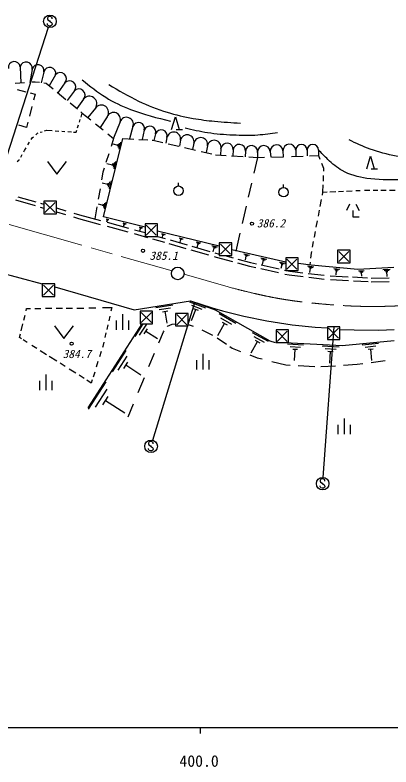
# Model space of a CAD drawing. Units: millimetres, scale not verified. Extents: x 40000 to 680000, y 20000 to 380000.
# Drawn here: x 438647 to 498280, y 198715 to 318070 of the extents above; entities that cross this region are included whole.
import ezdxf
from ezdxf.enums import TextEntityAlignment as Align

# ---------------------------------------------------------------- set-up
doc = ezdxf.new("R2010")
doc.units = ezdxf.units.MM
doc.header["$LTSCALE"] = 1000
doc.linetypes.add('CHAIN', pattern=[18.5, 12, -1.5, 3.5, -1.5])
for name, color, linetype, lineweight in [('M-BGD', 7, 'Continuous', 25), ('M-BMK', 2, 'CHAIN', 13), ('M-BMK-SRVR', 3, 'Continuous', 25), ('M-STR-STRC', 7, 'Continuous', 25), ('M-TTL-BAND', 7, 'Continuous', 25)]:
    doc.layers.add(name, color=color, linetype=linetype, lineweight=lineweight)
doc.styles.add('ＭＳ ゴシック', font='')
doc.styles.get('ＭＳ ゴシック').set_extended_font_data('MS Gothic')

msp = doc.modelspace()

# ---------------------------------------------------------------- linework, layer by layer
at = {"layer": 'M-BGD'}
for p, q in [((439482, 309871), (439572, 307280)), ((441349, 309446), (440975, 307372)), ((443216, 309020), (442815, 307305)), ((445083, 308595), (444047, 306828)), ((440130, 307317), (438684, 307221)), ((441813, 307428), (441374, 307399)), ((442550, 307337), (441813, 307428)), ((443581, 307211), (443232, 307253)), ((444672, 306316), (443581, 307211)), ((446559, 307301), (445414, 305708)), ((438977, 306251), (440341, 305903)), ((441037, 305725), (441849, 305518)), ((446729, 304629), (445315, 305789)), ((448035, 306007), (446907, 304484)), ((441849, 305518), (441595, 304557)), ((449511, 304714), (448428, 303237)), ((441322, 303526), (440919, 302002)), ((448559, 303129), (447405, 304076)), ((451386, 303307), (450206, 301786)), ((449318, 302507), (449092, 302693)), ((449118, 301880), (449318, 302507)), ((449318, 302507), (450652, 301423)), ((440671, 301062), (440451, 300231)), ((448857, 301060), (448986, 301464)), ((451419, 300800), (452610, 299832)), ((453262, 301900), (452136, 300218)), ((455307, 301132), (454247, 298502)), ((463488, 299891), (464088, 301891)), ((464088, 301891), (464688, 299891)), ((440451, 300231), (439245, 300581)), ((443323, 299676), (443664, 299788)), ((443664, 299788), (444545, 299729)), ((445014, 299697), (445574, 299659)), ((446085, 299625), (446557, 299593)), ((448351, 299471), (448447, 299775)), ((448572, 300164), (448718, 300624)), ((457352, 300364), (456815, 298397)), ((459149, 299782), (458813, 298289)), ((464188, 299891), (465188, 299891)), ((441219, 298340), (441346, 298554)), ((441346, 298554), (441564, 298747)), ((441933, 299073), (442196, 299305)), ((442196, 299305), (442333, 299350)), ((442642, 299452), (442927, 299546)), ((447011, 299562), (447591, 299523)), ((447931, 299500), (448351, 299471)), ((452668, 286035), (455740, 298456)), ((453348, 299232), (454282, 298473)), ((454282, 298473), (453886, 297221)), ((455740, 298456), (457481, 298361)), ((460946, 299200), (460682, 298170)), ((462744, 298618), (462582, 297729)), ((440689, 297445), (440952, 297889)), ((454165, 297618), (454935, 297428)), ((454975, 297588), (454895, 297258)), ((455185, 297748), (455015, 297028)), ((455395, 297898), (455125, 296798)), ((458286, 298318), (459728, 298240)), ((460392, 298204), (460578, 298194)), ((460578, 298194), (462097, 297842)), ((462921, 297651), (464654, 297249)), ((464886, 298182), (464713, 297236)), ((467029, 297746), (466815, 296748)), ((469171, 297309), (468971, 296249)), ((440032, 296336), (440161, 296553)), ((440161, 296553), (440423, 296995)), ((453505, 296020), (453074, 294660)), ((465515, 297050), (467290, 296638)), ((468187, 296430), (469842, 296047)), ((471314, 296873), (471216, 295853)), ((473250, 296673), (473206, 295717)), ((475186, 296474), (475157, 295583)), ((477123, 296274), (477135, 295449)), ((479137, 296387), (479223, 295520)), ((481151, 296500), (481195, 295586)), ((483166, 296613), (483182, 295653)), ((484976, 296613), (484983, 295714)), ((486787, 296613), (486764, 295774)), ((438984, 294823), (439294, 295101)), ((439294, 295101), (439305, 295119)), ((439547, 295526), (439776, 295908)), ((454645, 294848), (454335, 293588)), ((470449, 295906), (472138, 295790)), ((472959, 295734), (474853, 295604)), ((475729, 295544), (477117, 295448)), ((477117, 295448), (476535, 292955)), ((477117, 295448), (478215, 295486)), ((479384, 295525), (481237, 295588)), ((482495, 295630), (484371, 295693)), ((485334, 295726), (486792, 295775)), ((486792, 295775), (487011, 295210)), ((494443, 293674), (495043, 295674)), ((495043, 295674), (495643, 293674)), ((443800, 294805), (445300, 292805)), ((445300, 292805), (446800, 294805)), ((452793, 293771), (452594, 293144)), ((453225, 294528), (454115, 294308)), ((454155, 294498), (454065, 294118)), ((454405, 294678), (454205, 293858)), ((487267, 294548), (487577, 293749)), ((487577, 293749), (487560, 293282)), ((495143, 293674), (496143, 293674)), ((452594, 293144), (452375, 291890)), ((487538, 292618), (487506, 291709)), ((452455, 291438), (453345, 291218)), ((453385, 291408), (453295, 291028)), ((453635, 291588), (453435, 290758)), ((453875, 291758), (453565, 290488)), ((464580, 290932), (464580, 291432)), ((476163, 291361), (475650, 289164)), ((452127, 290472), (451840, 288830)), ((481241, 290692), (481241, 291192)), ((487485, 291108), (487446, 289957)), ((488573, 290009), (489533, 290053)), ((489973, 290073), (490763, 290109)), ((491250, 290132), (492104, 290171)), ((492727, 290199), (493419, 290231)), ((494075, 290261), (494571, 290284)), ((494571, 290284), (494908, 290284)), ((495444, 290284), (496223, 290284)), ((496700, 290284), (497527, 290284)), ((498072, 290284), (498948, 290284)), ((439078, 289239), (441962, 288398)), ((487446, 289957), (487352, 289472)), ((487446, 289957), (488155, 289990)), ((438730, 288715), (441817, 287815)), ((442699, 288183), (443203, 288036)), ((443203, 288524), (443203, 286524)), ((445203, 288524), (443203, 288524)), ((443393, 288324), (444993, 286724)), ((444993, 288324), (443393, 286724)), ((445203, 286524), (445203, 288524)), ((451845, 288078), (452585, 287898)), ((452625, 288058), (452545, 287738)), ((452835, 288208), (452655, 287518)), ((453035, 288348), (452765, 287288)), ((475309, 287706), (474672, 284976)), ((487219, 288779), (487006, 287673)), ((491714, 288062), (491214, 287062)), ((492714, 288062), (493214, 287062)), ((442655, 287571), (443203, 287411)), ((443203, 286524), (445203, 286524)), ((445203, 287445), (446685, 287006)), ((445203, 286819), (446675, 286383)), ((447959, 286629), (448896, 286352)), ((451631, 287633), (451294, 285700)), ((486899, 287121), (486708, 286129)), ((492214, 287062), (492214, 286062)), ((447918, 286015), (448732, 285774)), ((448732, 285774), (452156, 284844)), ((448896, 286352), (452199, 285454)), ((459267, 284401), (452668, 286035)), ((453105, 285718), (453535, 285618)), ((453165, 285638), (453445, 285578)), ((453215, 285248), (453295, 285548)), ((453225, 285558), (453355, 285528)), ((486564, 285380), (486374, 284392)), ((492214, 286062), (493214, 286062)), ((453246, 284548), (456561, 283646)), ((453251, 285168), (456626, 284251)), ((455725, 285068), (456285, 284928)), ((455805, 284968), (456165, 284868)), ((455865, 284438), (455965, 284838)), ((455875, 284858), (456045, 284808)), ((458325, 284428), (458855, 284298)), ((458395, 284328), (458745, 284238)), ((458455, 283828), (458545, 284198)), ((458465, 284218), (458625, 284178)), ((459267, 284935), (459267, 282935)), ((461267, 284935), (459267, 284935)), ((459457, 284735), (461057, 283135)), ((461057, 284735), (459457, 283135)), ((461267, 282935), (461267, 284935)), ((457519, 283386), (459674, 282767)), ((457599, 283986), (459267, 283533)), ((459267, 282935), (461267, 282935)), ((471054, 281393), (461267, 283747)), ((461267, 282934), (462456, 282593)), ((461865, 283398), (462445, 283258)), ((461945, 283288), (462325, 283198)), ((462015, 282748), (462115, 283158)), ((462025, 283178), (462195, 283138)), ((474311, 283429), (473652, 280609)), ((486241, 283706), (486073, 282832)), ((460441, 282547), (462333, 282003)), ((463069, 281792), (465758, 281020)), ((463253, 282364), (465935, 281593)), ((464685, 282718), (465335, 282568)), ((464775, 282598), (465205, 282498)), ((464855, 281998), (464965, 282458)), ((464865, 282478), (465065, 282428)), ((467355, 282078), (468135, 281898)), ((467465, 281928), (467975, 281818)), ((467555, 281208), (467685, 281758)), ((467565, 281778), (467805, 281728)), ((471054, 281888), (471054, 279888)), ((473054, 281888), (471054, 281888)), ((471244, 281688), (472844, 280088)), ((472844, 281688), (471244, 280088)), ((473054, 279888), (473054, 281888)), ((485947, 282130), (485780, 281201)), ((486073, 282832), (486068, 282801)), ((466558, 280790), (469362, 279985)), ((466684, 281378), (469536, 280559)), ((469865, 281478), (470765, 281258)), ((469995, 281308), (470575, 281168)), ((470095, 280468), (470255, 281098)), ((470115, 281128), (470385, 281068)), ((481583, 278844), (473054, 280805)), ((485658, 280519), (485615, 280282)), ((489811, 280737), (489811, 278737)), ((491811, 280737), (489811, 280737)), ((490001, 280537), (491601, 278937)), ((491601, 280537), (490001, 278937)), ((491811, 278737), (491811, 280737)), ((470214, 279740), (470541, 279646)), ((470340, 280328), (471054, 280123)), ((470541, 279646), (473127, 278945)), ((471054, 279888), (473054, 279888)), ((471942, 279888), (473241, 279536)), ((474003, 279329), (476002, 278787)), ((474965, 280168), (475825, 279968)), ((475085, 280008), (475645, 279878)), ((475195, 279198), (475335, 279808)), ((475205, 279838), (475465, 279778)), ((477625, 279548), (478585, 279328)), ((477765, 279368), (478385, 279228)), ((481583, 279543), (481583, 277543)), ((483583, 279543), (481583, 279543)), ((481773, 279343), (483373, 277743)), ((483373, 279343), (481773, 277743)), ((483583, 277543), (483583, 279543)), ((485615, 280282), (485537, 279487)), ((432523, 278165), (442964, 275399)), ((473927, 278728), (475858, 278204)), ((475858, 278204), (476841, 277985)), ((476002, 278787), (476930, 278580)), ((477676, 278414), (480540, 277775)), ((477885, 278488), (478045, 279158)), ((477895, 279188), (478185, 279128)), ((480615, 278868), (481505, 278658)), ((480745, 278698), (481325, 278568)), ((480855, 277868), (481005, 278498)), ((480865, 278528), (481135, 278468)), ((485615, 278386), (483583, 278648)), ((485065, 278258), (486055, 278128)), ((485473, 278835), (485431, 278410)), ((493002, 277667), (485615, 278386)), ((489811, 278737), (491811, 278737)), ((477614, 277813), (480462, 277177)), ((481392, 277585), (482222, 277400)), ((481460, 276955), (482122, 276807)), ((481583, 277543), (483583, 277543)), ((482222, 277400), (484326, 277157)), ((485171, 277060), (487669, 276771)), ((485225, 278088), (485865, 278008)), ((485375, 277918), (485675, 277878)), ((485435, 277208), (485525, 277898)), ((489205, 277838), (490155, 277748)), ((489355, 277678), (489975, 277618)), ((489505, 277518), (489795, 277488)), ((489585, 276838), (489655, 277508)), ((498763, 277970), (493002, 277667)), ((493145, 277478), (494045, 277518)), ((493315, 277348), (493895, 277378)), ((493475, 277218), (493745, 277238)), ((493645, 276598), (493615, 277228)), ((497015, 277678), (498175, 277738)), ((497225, 277518), (497985, 277558)), ((497435, 277348), (497785, 277368)), ((497655, 276548), (497615, 277358)), ((482122, 276807), (484366, 276548)), ((485268, 276444), (487662, 276168)), ((488652, 276694), (491502, 276533)), ((488699, 276091), (491545, 275930)), ((492162, 276496), (494568, 276359)), ((492363, 275883), (494667, 275753)), ((495145, 275726), (498001, 275782)), ((495156, 276326), (497986, 276381)), ((442964, 275399), (442964, 273399)), ((444964, 275399), (442964, 275399)), ((443154, 275199), (444754, 273599)), ((444754, 275199), (443154, 273599)), ((444964, 273399), (444964, 275399)), ((444964, 274918), (457566, 271292)), ((442964, 273399), (444964, 273399)), ((457566, 271292), (466463, 272726)), ((466335, 272558), (468835, 271618)), ((466463, 272726), (469941, 271598)), ((466463, 272726), (470384, 271250)), ((440390, 271101), (440488, 271503)), ((440488, 271503), (441088, 271506)), ((441802, 271510), (442754, 271514)), ((443498, 271518), (444479, 271523)), ((445163, 271527), (446174, 271532)), ((446769, 271535), (447779, 271540)), ((448434, 271544), (448711, 271545)), ((448711, 271545), (449562, 271563)), ((450366, 271580), (451465, 271604)), ((452508, 271626), (453999, 271658)), ((453999, 271658), (453859, 271057)), ((458478, 271060), (458478, 269060)), ((460478, 271060), (458478, 271060)), ((460478, 269060), (460478, 271060)), ((460975, 271638), (463695, 272078)), ((461515, 271308), (463285, 271598)), ((462055, 270978), (462875, 271108)), ((462775, 269138), (462465, 271048)), ((466635, 272028), (468255, 271408)), ((466645, 269598), (467305, 271348)), ((466925, 271488), (467675, 271198)), ((469941, 271598), (471577, 271119)), ((470384, 271250), (479070, 266359)), ((471577, 271119), (474949, 270281)), ((440032, 269645), (440228, 270444)), ((453682, 270295), (453504, 269533)), ((455706, 270597), (455706, 268097)), ((458668, 270860), (460268, 269260)), ((460268, 270860), (458668, 269260)), ((464105, 270719), (464105, 268719)), ((466105, 270719), (464105, 270719)), ((464295, 270519), (465895, 268919)), ((465895, 270519), (464295, 268919)), ((466105, 268719), (466105, 270719)), ((471005, 270668), (473695, 269158)), ((471255, 270008), (472995, 269018)), ((474949, 270281), (478580, 269523)), ((439620, 267964), (439881, 269029)), ((444894, 268746), (446394, 266746)), ((446394, 266746), (447894, 268746)), ((458764, 269060), (450204, 255745)), ((453360, 268917), (453182, 268150)), ((454706, 269597), (454706, 268097)), ((456706, 268097), (456706, 269597)), ((457705, 267028), (458993, 269031)), ((458415, 267248), (459535, 268988)), ((458478, 269060), (460478, 269060)), ((462764, 268633), (462816, 268707)), ((462816, 268707), (463547, 268981)), ((463547, 268981), (464105, 269073)), ((464105, 268719), (466105, 268719)), ((466105, 268936), (466893, 268697)), ((470835, 267228), (471895, 269108)), ((471495, 269338), (472295, 268878)), ((478580, 269523), (482590, 268905)), ((482590, 268905), (486281, 268525)), ((488191, 268588), (488191, 266588)), ((490191, 268588), (488191, 268588)), ((490191, 266588), (490191, 268588)), ((439350, 266865), (439501, 267481)), ((453061, 267631), (452892, 266907)), ((459115, 267458), (459635, 268258)), ((461255, 266648), (459375, 267858)), ((461446, 266027), (462176, 267793)), ((462176, 267793), (462280, 267941)), ((468290, 268121), (469957, 267239)), ((476285, 267698), (478815, 266278)), ((480049, 268076), (480049, 266076)), ((482049, 268076), (480049, 268076)), ((480239, 267876), (481839, 266276)), ((481839, 267876), (480239, 266276)), ((482049, 266076), (482049, 268076)), ((486281, 268525), (488191, 268426)), ((488381, 268388), (489981, 266788)), ((489981, 268388), (488381, 266788)), ((490191, 268146), (492466, 268087)), ((492466, 268087), (496376, 268067)), ((496376, 268067), (498806, 268146)), ((439685, 266652), (439350, 266865)), ((440575, 266089), (439933, 266495)), ((452720, 266168), (452548, 265431)), ((470725, 266832), (472167, 265834)), ((476125, 264458), (477125, 266228)), ((476515, 267068), (478165, 266148)), ((476745, 266438), (477505, 266018)), ((479070, 266359), (479914, 266076)), ((488191, 266588), (490191, 266588)), ((490567, 265598), (498806, 266417)), ((442090, 265129), (441288, 265637)), ((452548, 265431), (452506, 265298)), ((472719, 265452), (473103, 265187)), ((473103, 265187), (474432, 264682)), ((480049, 266076), (482049, 266076)), ((481424, 266076), (490567, 265598)), ((481865, 265858), (484405, 265718)), ((482295, 265458), (483945, 265368)), ((482715, 265048), (483475, 265008)), ((483005, 263248), (483095, 265028)), ((487385, 265568), (490085, 265418)), ((487835, 265138), (489595, 265038)), ((493705, 265708), (496295, 265968)), ((494195, 265368), (495885, 265538)), ((494685, 265018), (495465, 265098)), ((495255, 263248), (495075, 265058)), ((443629, 264154), (442635, 264784)), ((445275, 263112), (444078, 263870)), ((452302, 264646), (452042, 263819)), ((454085, 261418), (456295, 264838)), ((454985, 261688), (456425, 263918)), ((459887, 262257), (460767, 264388)), ((468425, 264289), (468425, 261789)), ((475906, 264123), (477080, 263678)), ((488285, 264708), (489105, 264658)), ((488595, 262788), (488695, 264688)), ((446593, 262277), (445783, 262790)), ((451802, 263054), (451532, 262195)), ((455885, 261958), (456545, 262988)), ((467425, 263289), (467425, 261789)), ((469425, 261789), (469425, 263289)), ((477080, 263678), (477847, 263484)), ((479370, 263100), (481606, 262535)), ((490760, 262489), (492945, 262626)), ((492945, 262626), (493808, 262750)), ((495130, 262938), (497362, 263257)), ((448265, 261218), (447213, 261884)), ((451282, 261398), (451024, 260576)), ((458615, 260928), (456215, 262478)), ((481606, 262535), (482290, 262501)), ((483583, 262437), (486213, 262306)), ((487139, 262260), (489463, 262407)), ((443514, 261004), (443514, 258504)), ((449603, 260371), (448795, 260882)), ((458196, 258169), (459166, 260515)), ((442514, 260004), (442514, 258504)), ((444514, 258504), (444514, 260004)), ((450735, 259654), (450042, 260093)), ((450285, 255498), (453095, 259868)), ((450892, 260156), (450735, 259654)), ((451435, 255848), (453265, 258688)), ((452575, 256188), (453425, 257498)), ((456055, 254878), (453005, 256848)), ((456598, 254305), (457446, 256357)), ((489853, 253036), (489853, 251536)), ((490853, 254036), (490853, 251536)), ((491853, 251536), (491853, 253036))]:
    msp.add_line(p, q, dxfattribs=at)
for centre, radius in [((464576, 290187), 750), ((481236, 289946), 750), ((476233, 284957), 250), ((458942, 280651), 250), ((447621, 265896), 250)]:
    msp.add_circle(centre, radius, dxfattribs=at)
for centre, radius, start, end in [((438536, 309737), 956, 8.0933, 188.0933), ((440416, 309659), 957, 347.16118, 167.16118), ((442282, 309233), 957, 347.16118, 167.16118), ((444149, 308808), 957, 347.16118, 167.16118), ((445821, 307948), 981, 318.76639, 138.76639), ((447297, 306654), 981, 318.76639, 138.76639), ((448773, 305361), 981, 318.76639, 138.76639), ((450449, 304010), 1172, 323.1301, 143.1301), ((452324, 302604), 1172, 323.1301, 143.1301), ((454284, 301516), 1092, 339.40397, 159.40397), ((456329, 300748), 1092, 339.40397, 159.40397), ((458250, 300073), 945, 342.06471, 162.06471), ((460048, 299491), 945, 342.06471, 162.06471), ((461845, 298909), 945, 342.06471, 162.06471), ((463815, 298400), 1093, 348.48927, 168.48927), ((465957, 297964), 1093, 348.48927, 168.48927), ((468100, 297527), 1093, 348.48927, 168.48927), ((470242, 297091), 1093, 348.48927, 168.48927), ((472282, 296773), 973, 354.11139, 174.11139), ((474218, 296573), 973, 354.11139, 174.11139), ((476154, 296374), 973, 354.11139, 174.11139), ((478130, 296330), 1009, 3.20719, 183.20719), ((480144, 296443), 1009, 3.20719, 183.20719), ((482159, 296556), 1009, 3.20719, 183.20719), ((484071, 296613), 905, 360, 180), ((485881, 296613), 905, 360, 180)]:
    msp.add_arc(centre, radius, start, end, dxfattribs=at)
for points, knots in [([(449301, 307769), (450509, 306799), (451716, 305829), (453025, 305013), (454268, 304238), (455602, 303602), (456973, 303077), (459029, 302288), (461166, 301752), (463304, 301215)], [0, 0, 0, 0, 1, 1, 1, 2, 2, 2, 3, 3, 3, 3]), ([(453547, 307024), (455088, 306111), (456629, 305198), (458239, 304417), (459703, 303707), (461224, 303106), (462782, 302630), (464125, 302219), (465495, 301900), (466879, 301661), (468014, 301466), (469158, 301324), (470305, 301215), (471668, 301085), (473034, 301001), (474401, 300917)], [0, 0, 0, 0, 1, 1, 1, 2, 2, 2, 3, 3, 3, 4, 4, 4, 5, 5, 5, 5]), ([(553847, 304666), (552611, 304133), (551375, 303600), (550115, 303136), (547309, 302103), (544384, 301414), (541509, 300572), (539307, 299927), (537136, 299193), (534916, 298619), (533031, 298131), (531110, 297759), (529179, 297520), (527662, 297332), (526138, 297227), (524601, 297215), (523557, 297207), (522506, 297243), (521488, 297093), (519985, 296872), (518552, 296248), (517093, 295750), (514564, 294887), (511956, 294405), (509402, 293675), (507959, 293262), (506533, 292769), (505069, 292454), (503292, 292071), (501459, 291949), (499636, 291905), (497902, 291862), (496176, 291891), (494448, 292149), (493086, 292352), (491723, 292698), (490541, 293370), (489713, 293841), (488974, 294472), (488283, 295140), (487765, 295640), (487275, 296161), (486784, 296682)], [0, 0, 0, 0, 1, 1, 1, 2, 2, 2, 3, 3, 3, 4, 4, 4, 5, 5, 5, 6, 6, 6, 7, 7, 7, 8, 8, 8, 9, 9, 9, 10, 10, 10, 11, 11, 11, 12, 12, 12, 13, 13, 13, 14, 14, 14, 14]), ([(529223, 301105), (528116, 301001), (527010, 300898), (525913, 300725), (524639, 300523), (523378, 300226), (522142, 299857), (520518, 299371), (518937, 298758), (517337, 298192), (515892, 297680), (514430, 297205), (512942, 296849), (511633, 296535), (510302, 296314), (508975, 296055), (507514, 295771), (506057, 295441), (504580, 295323), (502756, 295177), (500901, 295353), (499087, 295689), (497691, 295948), (496319, 296301), (494997, 296788), (493853, 297209), (492747, 297731), (491640, 298253)], [0, 0, 0, 0, 1, 1, 1, 2, 2, 2, 3, 3, 3, 4, 4, 4, 5, 5, 5, 6, 6, 6, 7, 7, 7, 8, 8, 8, 9, 9, 9, 9]), ([(465612, 300172), (466799, 299894), (467986, 299616), (469187, 299427), (470516, 299218), (471862, 299119), (473209, 299055), (474527, 298992), (475846, 298963), (477157, 299055), (478203, 299128), (479244, 299277), (480285, 299427)], [0, 0, 0, 0, 1, 1, 1, 2, 2, 2, 3, 3, 3, 4, 4, 4, 4])]:
    msp.add_open_spline(points, degree=3, knots=knots, dxfattribs=at)
at = {"layer": 'M-BMK'}
for p, q in [((384354, 300082), (463550, 277458)), ((465454, 276915), (472469, 274911))]:
    msp.add_line(p, q, dxfattribs=at)
msp.add_open_spline([(472469, 274911), (474272, 274446), (476076, 273982), (477895, 273587), (479391, 273262), (480897, 272985), (482412, 272766), (483788, 272566), (485171, 272414), (486556, 272280), (488196, 272122), (489838, 271989), (491483, 271907), (494043, 271779), (496611, 271775), (499171, 271897), (501454, 272006), (503730, 272214), (506004, 272455), (508602, 272730), (511198, 273046), (513766, 273524), (516182, 273974), (518574, 274566), (520923, 275290), (523153, 275977), (525344, 276782), (527523, 277614), (528967, 278165), (530405, 278728), (531843, 279291)], degree=3, knots=[0, 0, 0, 0, 1, 1, 1, 2, 2, 2, 3, 3, 3, 4, 4, 4, 5, 5, 5, 6, 6, 6, 7, 7, 7, 8, 8, 8, 9, 9, 9, 10, 10, 10, 10], dxfattribs=at)
at = {"layer": 'M-BMK-SRVR'}
msp.add_circle((464463, 277050), 1000, dxfattribs=at)
at = {"layer": 'M-STR-STRC'}
for p, q in [((443902, 317767), (443778, 317583)), ((443778, 317583), (443780, 317451)), ((444094, 317833), (443902, 317767)), ((444215, 317830), (444094, 317833)), ((444465, 317712), (444215, 317830)), ((444528, 317580), (444465, 317712)), ((444528, 317451), (444528, 317580)), ((443780, 316603), (443778, 316724)), ((443780, 317451), (443844, 317322)), ((443820, 316501), (443780, 316603)), ((443904, 316390), (443820, 316501)), ((443844, 317322), (444099, 317140)), ((444091, 316329), (443904, 316390)), ((444225, 316329), (444091, 316329)), ((444099, 317140), (444228, 317009)), ((444326, 316358), (444225, 316329)), ((444228, 317009), (444407, 316893)), ((444468, 316450), (444326, 316358)), ((444407, 316893), (444534, 316693)), ((444528, 316582), (444468, 316450)), ((444534, 316693), (444528, 316582)), ((443880, 316118), (435569, 290261)), ((460499, 250571), (467187, 272453)), ((487525, 244682), (489274, 268588)), ((459940, 250307), (459816, 250123)), ((459816, 250123), (459819, 249991)), ((459819, 249991), (459882, 249862)), ((459882, 249862), (460137, 249680)), ((460132, 250373), (459940, 250307)), ((460253, 250370), (460132, 250373)), ((460137, 249680), (460266, 249549)), ((460503, 250252), (460253, 250370)), ((460266, 249549), (460446, 249433)), ((460567, 250120), (460503, 250252)), ((460567, 249991), (460567, 250120)), ((459819, 249143), (459816, 249264)), ((459858, 249040), (459819, 249143)), ((459943, 248930), (459858, 249040)), ((460129, 248869), (459943, 248930)), ((460264, 248869), (460129, 248869)), ((460364, 248898), (460264, 248869)), ((460506, 248990), (460364, 248898)), ((460446, 249433), (460572, 249233)), ((460567, 249122), (460506, 248990)), ((460572, 249233), (460567, 249122)), ((487167, 244382), (487044, 244198)), ((487044, 244198), (487046, 244066)), ((487046, 244066), (487109, 243937)), ((487109, 243937), (487365, 243755)), ((487360, 244448), (487167, 244382)), ((487481, 244445), (487360, 244448)), ((487365, 243755), (487494, 243624)), ((487731, 244327), (487481, 244445)), ((487494, 243624), (487673, 243508)), ((487673, 243508), (487799, 243308)), ((487794, 244195), (487731, 244327)), ((487794, 244066), (487794, 244195)), ((487046, 243218), (487044, 243339)), ((487086, 243115), (487046, 243218)), ((487170, 243005), (487086, 243115)), ((487357, 242944), (487170, 243005)), ((487491, 242944), (487357, 242944)), ((487591, 242973), (487491, 242944)), ((487734, 243065), (487591, 242973)), ((487794, 243197), (487734, 243065)), ((487799, 243308), (487794, 243197))]:
    msp.add_line(p, q, dxfattribs=at)
for centre in [(444185, 317070), (460223, 249610), (487451, 243685)]:
    msp.add_circle(centre, 1000, dxfattribs=at)
at = {"layer": 'M-TTL-BAND'}
for p, q in [((40000, 205000), (579000, 205000)), ((468000, 205000), (468000, 204000))]:
    msp.add_line(p, q, dxfattribs=at)

# ---------------------------------------------------------------- texts
at = {"layer": 'M-BGD', "style": 'ＭＳ ゴシック', "oblique": 15}
for s, p in [('386.2', (477004, 285022)), ('385.1', (459974, 279868)), ('384.7', (446199, 264283))]:
    msp.add_text(s, height=1320, dxfattribs=at).set_placement(p, align=Align.MIDDLE_LEFT)
at = {"layer": 'M-TTL-BAND', "style": 'ＭＳ ゴシック'}
msp.add_text('400.0', height=1833, dxfattribs=at).set_placement((467844, 198195), align=Align.BOTTOM_CENTER)

doc.saveas('drawing.dxf')
